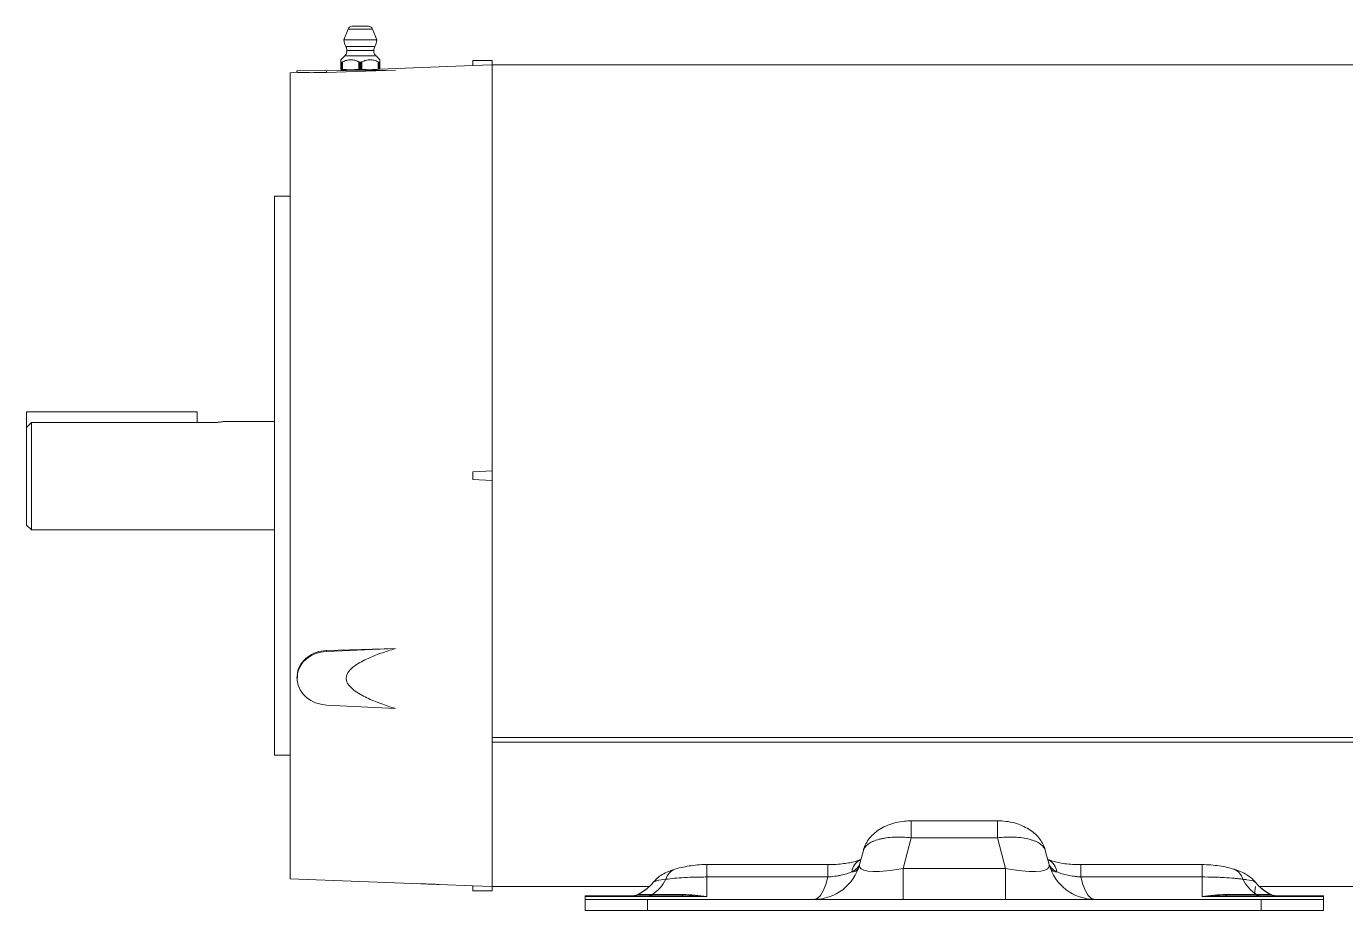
# Paper-space layout '_Back' of a CAD drawing. Header units: inches. Extents: x -6.2 to 11.6, y -3.6 to 3.6.
# Drawn here: x -6.25 to 4.37, y -3.5 to 3.62 of the extents above; entities that cross this region are included whole.
import ezdxf

# ---------------------------------------------------------------- set-up
doc = ezdxf.new("R2010")
doc.units = ezdxf.units.IN
doc.header["$MEASUREMENT"] = 0

psp = doc.layouts.new('_Back')

# ---------------------------------------------------------------- linework, layer by layer
at = {"color": 7, "linetype": 'Continuous', "lineweight": 15}
for p, q in [((-3.659, 3.594), (-3.693, 3.507)), ((-3.693, 3.507), (-3.427, 3.507)), ((-3.461, 3.594), (-3.659, 3.594)), ((-3.427, 3.507), (-3.461, 3.594)), ((-3.676, 3.453), (-3.444, 3.453)), ((-3.452, 3.422), (-3.668, 3.422)), ((-3.686, 3.378), (-3.716, 3.347)), ((-3.716, 3.33), (-3.716, 3.271)), ((-3.711, 3.328), (-3.714, 3.328)), ((-3.714, 3.271), (-3.714, 3.328)), ((-3.711, 3.328), (-3.711, 3.271)), ((-3.704, 3.271), (-3.704, 3.33)), ((-3.434, 3.378), (-3.686, 3.378)), ((-3.573, 3.33), (-3.573, 3.271)), ((-3.557, 3.328), (-3.563, 3.328)), ((-3.563, 3.271), (-3.563, 3.328)), ((-3.557, 3.328), (-3.557, 3.271)), ((-3.547, 3.271), (-3.547, 3.33)), ((-3.404, 3.347), (-3.434, 3.378)), ((-3.416, 3.33), (-3.416, 3.271)), ((-3.406, 3.328), (-3.409, 3.328)), ((-3.409, 3.271), (-3.409, 3.328)), ((-3.406, 3.328), (-3.406, 3.271)), ((-3.404, 3.271), (-3.404, 3.33)), ((-2.656, 3.3), (-3.404, 3.271)), ((-2.656, 3.3), (-2.656, 3.34)), ((-2.656, 3.34), (-2.5, 3.34)), ((-2.5, 3.306), (-2.656, 3.3)), ((-2.5, -3.34), (-2.5, 3.34)), ((4.75, 3.306), (-2.5, 3.306)), ((-4.066, 3.246), (-4.125, 3.243)), ((-4.125, 3.243), (-4.125, -3.243)), ((-4.07, 3.257), (-3.277, 3.264)), ((-4.07, 3.257), (-4.07, 3.245)), ((-3.277, 3.264), (-3.833, 3.245)), ((-3.833, 3.245), (-3.833, 3.26)), ((-3.716, 3.267), (-3.704, 3.265)), ((-3.711, 3.271), (-3.714, 3.271)), ((-3.704, 3.265), (-3.503, 3.265)), ((-3.557, 3.271), (-3.563, 3.271)), ((-3.56, 3.265), (-3.56, 3.271)), ((-3.409, 3.271), (-3.406, 3.271)), ((-4.125, 2.249), (-4.25, 2.249)), ((-4.25, 2.249), (-4.25, -2.249)), ((-6.247, -0.397), (-6.247, 0.514)), ((-4.872, 0.514), (-6.247, 0.514)), ((-6.207, 0.427), (-4.747, 0.427)), ((-6.207, 0.427), (-6.207, -0.437)), ((-4.872, 0.427), (-4.872, 0.514)), ((-4.25, 0.437), (-4.653, 0.437)), ((-2.5, 0.038), (-2.656, 0.03)), ((-2.656, 0.03), (-2.656, -0.03)), ((-2.656, -0.03), (-2.5, -0.038)), ((-6.247, -0.397), (-6.207, -0.437)), ((-6.207, -0.437), (-4.25, -0.437)), ((-3.833, -1.406), (-3.277, -1.391)), ((-3.277, -1.391), (-3.833, -1.414)), ((-3.833, -1.406), (-3.833, -1.414)), ((-4.07, -1.623), (-4.07, -1.629)), ((-3.833, -1.846), (-3.277, -1.874)), ((4.75, -2.106), (-2.5, -2.106)), ((4.75, -2.106), (-2.5, -2.106)), ((4.75, -2.144), (-2.5, -2.144)), ((-4.25, -2.249), (-4.125, -2.249)), ((1.567, -2.777), (0.873, -2.777)), ((0.873, -2.915), (0.808, -3.16)), ((1.567, -2.915), (0.873, -2.915)), ((1.632, -3.16), (1.567, -2.915)), ((0.457, -3.129), (0.488, -3.016)), ((1.952, -3.016), (1.983, -3.129)), ((0.201, -3.13), (-0.773, -3.13)), ((-0.773, -3.13), (-0.773, -3.386)), ((0.808, -3.41), (0.808, -3.16)), ((0.808, -3.16), (1.632, -3.16)), ((1.632, -3.41), (1.632, -3.16)), ((3.213, -3.13), (2.239, -3.13)), ((3.213, -3.386), (3.213, -3.13)), ((-4.125, -3.243), (-3.073, -3.284)), ((-2.927, -3.29), (-2.656, -3.3)), ((0.201, -3.229), (-0.773, -3.229)), ((3.213, -3.229), (2.239, -3.229)), ((-2.656, -3.3), (-2.5, -3.306)), ((-2.656, -3.3), (-2.656, -3.34)), ((-2.5, -3.34), (-2.656, -3.34)), ((-2.5, -3.306), (-1.235, -3.306)), ((-1.75, -3.38), (-0.978, -3.38)), ((-1.75, -3.38), (-1.75, -3.5)), ((-0.773, -3.386), (-1.75, -3.386)), ((4.19, -3.386), (3.213, -3.386)), ((3.418, -3.38), (4.19, -3.38)), ((3.675, -3.306), (4.75, -3.306)), ((4.19, -3.38), (4.19, -3.5)), ((-1.75, -3.41), (4.19, -3.41)), ((-1.75, -3.5), (4.19, -3.5)), ((-1.25, -3.41), (-1.25, -3.5)), ((3.69, -3.41), (3.69, -3.5))]:
    psp.add_line(p, q, dxfattribs=at)
at = {"color": 8, "linetype": 'Continuous', "lineweight": 15}
for p, q in [((0.873, -2.777), (0.873, -2.915)), ((1.567, -2.915), (1.567, -2.777)), ((0.201, -3.13), (0.201, -3.229)), ((0.462, -3.112), (0.453, -3.138)), ((1.987, -3.138), (1.978, -3.112)), ((2.239, -3.229), (2.239, -3.13))]:
    psp.add_line(p, q, dxfattribs=at)
at = {"color": 7, "linetype": 'Continuous', "lineweight": 15, "flags": 128}
for points in [[(-3.833, -1.414), (-3.877, -1.419), (-3.92, -1.431), (-3.959, -1.449), (-3.993, -1.473), (-4.023, -1.502), (-4.045, -1.535), (-4.061, -1.571), (-4.069, -1.609), (-4.069, -1.648), (-4.061, -1.686), (-4.045, -1.722), (-4.023, -1.756), (-3.993, -1.785), (-3.959, -1.809), (-3.92, -1.828), (-3.877, -1.84), (-3.833, -1.846)], [(0.457, -3.129), (0.458, -3.147), (0.469, -3.163), (0.492, -3.175), (0.525, -3.183), (0.568, -3.186), (0.619, -3.186), (0.677, -3.181), (0.74, -3.173), (0.808, -3.16)], [(1.632, -3.16), (1.7, -3.173), (1.763, -3.181), (1.821, -3.186), (1.872, -3.186), (1.915, -3.183), (1.948, -3.175), (1.971, -3.163), (1.982, -3.147), (1.983, -3.129)], [(0.09, -3.41), (0.117, -3.402), (0.142, -3.379), (0.165, -3.341), (0.185, -3.291), (0.201, -3.229)], [(2.35, -3.41), (2.323, -3.402), (2.298, -3.379), (2.275, -3.341), (2.255, -3.291), (2.239, -3.229)]]:
    psp.add_lwpolyline(points, dxfattribs=at)
at = {"color": 8, "linetype": 'Continuous', "lineweight": 15}
for centre, radius, start, end in [((-0.991, -3.273), 0.113, 109.4812, 167.1099), ((0.521, -3.204), 0.127, 117.1449, 172.691), ((1.921, -3.203), 0.125, 6.8081, 63.3873), ((3.431, -3.273), 0.113, 12.9004, 70.3595)]:
    psp.add_arc(centre, radius, start, end, dxfattribs=at)
at = {"color": 7, "linetype": 'Continuous', "lineweight": 15}
for centre, radius, start, end in [((0.09, -3.03), 0.38, 270, 345), ((0.397, -3.129), 0.0593, 267.0013, 327.8261), ((0.43, -3.121), 0.0289, 325.0971, 344.7867), ((2.35, -3.03), 0.38, 195, 270), ((2.01, -3.121), 0.0289, 195.2133, 214.9029), ((2.043, -3.129), 0.0593, 212.1739, 272.9987), ((-1.496, -3.03), 0.38, 296.8549, 320.5511), ((-1.395, -3.097), 0.33, 303.8246, 332.8064), ((3.835, -3.097), 0.33, 207.1936, 236.1754), ((3.936, -3.03), 0.38, 219.09, 243.6378), ((-1.368, -3.29), 0.09, 270.0002, 298.7065), ((-1.496, -3.03), 0.38, 296.3193, 313.4874), ((-1.242, -3.324), 0.0562, 270.4567, 303.4539), ((-0.98, -3.362), 0.0182, 276.6704, 331.2824), ((3.42, -3.362), 0.0182, 208.7176, 263.3296), ((3.682, -3.324), 0.0562, 236.5461, 269.5433), ((3.936, -3.03), 0.38, 226.5126, 243.0273), ((3.808, -3.29), 0.09, 241.1892, 269.9998)]:
    psp.add_arc(centre, radius, start, end, dxfattribs=at)
for points, knots in [([(-3.626, 3.616), (-3.632, 3.616), (-3.64, 3.614), (-3.652, 3.606), (-3.656, 3.6), (-3.659, 3.594)], [0, 0, 0, 0, 0.5, 0.5, 1, 1, 1, 1]), ([(-3.494, 3.616), (-3.494, 3.616), (-3.495, 3.616), (-3.499, 3.616), (-3.502, 3.616), (-3.513, 3.616), (-3.52, 3.616), (-3.538, 3.616), (-3.549, 3.616), (-3.571, 3.616), (-3.582, 3.616), (-3.6, 3.616), (-3.607, 3.616), (-3.618, 3.616), (-3.621, 3.616), (-3.625, 3.616), (-3.626, 3.616), (-3.626, 3.616)], [0, 0, 0, 0, 0.125, 0.125, 0.25, 0.25, 0.375, 0.375, 0.5, 0.5, 0.625, 0.625, 0.75, 0.75, 0.875, 0.875, 1, 1, 1, 1]), ([(-3.494, 3.616), (-3.488, 3.616), (-3.48, 3.614), (-3.468, 3.606), (-3.464, 3.6), (-3.461, 3.594)], [0, 0, 0, 0, 0.5, 0.5, 1, 1, 1, 1]), ([(-3.686, 3.378), (-3.68, 3.383), (-3.676, 3.39), (-3.669, 3.405), (-3.668, 3.414), (-3.668, 3.422)], [0, 0, 0, 0, 0.5, 0.5, 1, 1, 1, 1]), ([(-3.434, 3.378), (-3.44, 3.383), (-3.444, 3.39), (-3.451, 3.405), (-3.452, 3.414), (-3.452, 3.422)], [0, 0, 0, 0, 0.5, 0.5, 1, 1, 1, 1]), ([(-3.716, 3.346), (-3.716, 3.344), (-3.716, 3.343), (-3.716, 3.332), (-3.716, 3.33)], [0, 0, 0, 0, 0.758823, 1, 1, 1, 1]), ([(-3.704, 3.33), (-3.693, 3.335), (-3.683, 3.339), (-3.666, 3.344), (-3.661, 3.345), (-3.65, 3.347), (-3.644, 3.347), (-3.627, 3.347), (-3.616, 3.346), (-3.594, 3.34), (-3.583, 3.335), (-3.573, 3.33)], [0, 0, 0, 0, 0.25, 0.25, 0.375, 0.375, 0.5, 0.5, 0.75, 0.75, 1, 1, 1, 1]), ([(-3.547, 3.33), (-3.537, 3.335), (-3.526, 3.339), (-3.51, 3.344), (-3.504, 3.345), (-3.493, 3.347), (-3.487, 3.347), (-3.47, 3.347), (-3.459, 3.346), (-3.437, 3.34), (-3.427, 3.335), (-3.416, 3.33)], [0, 0, 0, 0, 0.25, 0.25, 0.375, 0.375, 0.5, 0.5, 0.75, 0.75, 1, 1, 1, 1]), ([(-3.404, 3.33), (-3.404, 3.34), (-3.404, 3.351), (-3.404, 3.346), (-3.404, 3.346)], [0, 0, 0, 0, 0.914761, 1, 1, 1, 1]), ([(-3.833, 3.245), (-3.861, 3.244), (-3.917, 3.243), (-3.989, 3.243), (-4.042, 3.245), (-4.069, 3.246), (-4.067, 3.245), (-4.066, 3.245)], [0, 0, 0, 0, 0.221652, 0.443321, 0.665155, 0.887326, 1, 1, 1, 1]), ([(-3.503, 3.265), (-3.483, 3.266), (-3.465, 3.267), (-3.431, 3.269), (-3.416, 3.27), (-3.404, 3.271)], [0, 0, 0, 0, 0.5, 0.5, 1, 1, 1, 1]), ([(-4.653, 0.437), (-4.653, 0.437), (-4.654, 0.437), (-4.656, 0.437), (-4.658, 0.436), (-4.663, 0.435), (-4.666, 0.435), (-4.673, 0.434), (-4.677, 0.433), (-4.69, 0.431), (-4.7, 0.43), (-4.723, 0.428), (-4.735, 0.427), (-4.747, 0.427)], [0, 0, 0, 0, 0.125, 0.125, 0.25, 0.25, 0.375, 0.375, 0.5, 0.5, 0.75, 0.75, 1, 1, 1, 1]), ([(-4.066, -1.623), (-4.067, -1.611), (-4.069, -1.574), (-4.042, -1.516), (-3.99, -1.458), (-3.917, -1.416), (-3.861, -1.41), (-3.833, -1.406)], [0, 0, 0, 0, 0.109442, 0.331459, 0.55359, 0.775778, 1, 1, 1, 1]), ([(-3.277, -1.391), (-3.317, -1.403), (-3.357, -1.416), (-3.434, -1.443), (-3.473, -1.459), (-3.528, -1.485), (-3.546, -1.494), (-3.582, -1.514), (-3.599, -1.525), (-3.622, -1.543), (-3.63, -1.55), (-3.644, -1.564), (-3.65, -1.571), (-3.661, -1.587), (-3.666, -1.595), (-3.672, -1.613), (-3.674, -1.622), (-3.674, -1.64), (-3.672, -1.65), (-3.665, -1.667), (-3.66, -1.676), (-3.649, -1.691), (-3.642, -1.699), (-3.628, -1.712), (-3.621, -1.719), (-3.597, -1.737), (-3.58, -1.748), (-3.545, -1.769), (-3.527, -1.778), (-3.49, -1.796), (-3.471, -1.804), (-3.433, -1.82), (-3.414, -1.827), (-3.356, -1.848), (-3.317, -1.861), (-3.277, -1.874)], [0, 0, 0, 0, 0.125, 0.125, 0.25, 0.25, 0.3125, 0.3125, 0.375, 0.375, 0.40625, 0.40625, 0.4375, 0.4375, 0.46875, 0.46875, 0.5, 0.5, 0.53125, 0.53125, 0.5625, 0.5625, 0.59375, 0.59375, 0.625, 0.625, 0.6875, 0.6875, 0.75, 0.75, 0.8125, 0.8125, 0.875, 0.875, 1, 1, 1, 1]), ([(0.873, -2.778), (0.855, -2.778), (0.813, -2.779), (0.748, -2.79), (0.684, -2.811), (0.625, -2.84), (0.577, -2.875), (0.537, -2.916), (0.508, -2.961), (0.492, -2.996), (0.488, -3.015), (0.488, -3.016)], [0, 0, 0, 0, 0.1094573, 0.2464104, 0.3891332, 0.5245418, 0.6510158, 0.7693415, 0.8808781, 0.9903052, 1, 1, 1, 1]), ([(1.951, -3.016), (1.95, -3.012), (1.946, -2.99), (1.929, -2.956), (1.901, -2.913), (1.864, -2.875), (1.819, -2.843), (1.765, -2.815), (1.704, -2.793), (1.636, -2.78), (1.59, -2.778), (1.567, -2.777)], [0, 0, 0, 0, 0.0277688, 0.1329508, 0.2383212, 0.348746, 0.4637265, 0.5905309, 0.7249948, 0.8636881, 1, 1, 1, 1]), ([(0.873, -2.915), (0.85, -2.912), (0.826, -2.91), (0.792, -2.908), (0.78, -2.908), (0.758, -2.908), (0.746, -2.908), (0.713, -2.91), (0.692, -2.912), (0.662, -2.916), (0.652, -2.918), (0.633, -2.922), (0.624, -2.924), (0.597, -2.931), (0.581, -2.936), (0.56, -2.946), (0.553, -2.949), (0.54, -2.956), (0.534, -2.96), (0.518, -2.971), (0.509, -2.98), (0.495, -2.997), (0.49, -3.006), (0.488, -3.016)], [0, 0, 0, 0, 0.125, 0.125, 0.1875, 0.1875, 0.25, 0.25, 0.375, 0.375, 0.4375, 0.4375, 0.5, 0.5, 0.625, 0.625, 0.6875, 0.6875, 0.75, 0.75, 0.875, 0.875, 1, 1, 1, 1]), ([(1.952, -3.016), (1.95, -3.006), (1.945, -2.997), (1.935, -2.984), (1.931, -2.98), (1.922, -2.972), (1.917, -2.967), (1.901, -2.956), (1.888, -2.949), (1.866, -2.939), (1.858, -2.937), (1.842, -2.931), (1.834, -2.928), (1.807, -2.921), (1.788, -2.918), (1.748, -2.912), (1.727, -2.91), (1.683, -2.908), (1.66, -2.908), (1.614, -2.91), (1.59, -2.912), (1.567, -2.915)], [0, 0, 0, 0, 0.125, 0.125, 0.1875, 0.1875, 0.25, 0.25, 0.375, 0.375, 0.4375, 0.4375, 0.5, 0.5, 0.625, 0.625, 0.75, 0.75, 0.875, 0.875, 1, 1, 1, 1]), ([(-1.029, -3.167), (-1.051, -3.174), (-1.091, -3.187), (-1.14, -3.215), (-1.177, -3.242), (-1.195, -3.264), (-1.202, -3.272)], [0, 0, 0, 0, 0.338062, 0.609511, 0.84883, 1, 1, 1, 1]), ([(-0.773, -3.13), (-0.78, -3.13), (-0.811, -3.129), (-0.865, -3.134), (-0.931, -3.143), (-0.987, -3.154), (-1.017, -3.164), (-1.029, -3.167)], [0, 0, 0, 0, 0.081505, 0.336035, 0.586409, 0.846467, 1, 1, 1, 1]), ([(0.462, -3.091), (0.461, -3.091), (0.453, -3.095), (0.43, -3.103), (0.391, -3.113), (0.342, -3.121), (0.285, -3.127), (0.237, -3.13), (0.209, -3.129), (0.201, -3.129)], [0, 0, 0, 0, 0.039477, 0.193287, 0.365409, 0.540111, 0.731356, 0.928502, 1, 1, 1, 1]), ([(0.453, -3.138), (0.451, -3.142), (0.448, -3.147), (0.44, -3.156), (0.435, -3.161), (0.421, -3.173), (0.409, -3.181), (0.394, -3.188)], [0, 0, 0, 0, 0.25, 0.25, 0.5, 0.5, 1, 1, 1, 1]), ([(2.239, -3.129), (2.227, -3.129), (2.194, -3.129), (2.14, -3.126), (2.082, -3.119), (2.033, -3.109), (1.997, -3.099), (1.983, -3.093), (1.978, -3.09)], [0, 0, 0, 0, 0.110386, 0.31568, 0.514486, 0.702843, 0.882511, 1, 1, 1, 1]), ([(2.046, -3.188), (2.032, -3.181), (2.019, -3.173), (2.004, -3.16), (2, -3.156), (1.992, -3.147), (1.989, -3.142), (1.987, -3.138)], [0, 0, 0, 0, 0.5, 0.5, 0.75, 0.75, 1, 1, 1, 1]), ([(3.469, -3.167), (3.451, -3.162), (3.414, -3.151), (3.352, -3.14), (3.284, -3.131), (3.237, -3.13), (3.213, -3.13)], [0, 0, 0, 0, 0.232114, 0.488769, 0.736572, 1, 1, 1, 1]), ([(3.64, -3.269), (3.631, -3.258), (3.61, -3.236), (3.572, -3.21), (3.527, -3.186), (3.492, -3.173), (3.471, -3.167), (3.469, -3.167)], [0, 0, 0, 0, 0.205643, 0.429228, 0.682613, 0.978912, 1, 1, 1, 1]), ([(-2.948, -3.289), (-2.955, -3.288), (-2.968, -3.288), (-2.992, -3.286), (-3.018, -3.286), (-3.041, -3.285), (-3.059, -3.284), (-3.071, -3.284), (-3.073, -3.284), (-3.073, -3.284)], [0, 0, 0, 0, 0.143917, 0.287833, 0.431761, 0.575588, 0.719303, 0.862963, 1, 1, 1, 1]), ([(-2.927, -3.29), (-2.927, -3.29), (-2.928, -3.29), (-2.936, -3.289), (-2.945, -3.289), (-2.948, -3.289)], [0, 0, 0, 0, 0.310465, 0.734393, 1, 1, 1, 1]), ([(-0.773, -3.229), (-0.789, -3.229), (-0.804, -3.23), (-0.835, -3.23), (-0.85, -3.23), (-0.895, -3.231), (-0.924, -3.233), (-0.981, -3.236), (-1.007, -3.238), (-1.057, -3.242), (-1.08, -3.245), (-1.101, -3.248)], [0, 0, 0, 0, 0.125, 0.125, 0.25, 0.25, 0.5, 0.5, 0.75, 0.75, 1, 1, 1, 1]), ([(0.394, -3.188), (0.388, -3.191), (0.382, -3.194), (0.368, -3.199), (0.361, -3.201), (0.339, -3.208), (0.323, -3.212), (0.298, -3.217), (0.29, -3.219), (0.272, -3.222), (0.264, -3.223), (0.237, -3.226), (0.219, -3.228), (0.201, -3.229)], [0, 0, 0, 0, 0.125, 0.125, 0.25, 0.25, 0.5, 0.5, 0.625, 0.625, 0.75, 0.75, 1, 1, 1, 1]), ([(2.239, -3.229), (2.23, -3.229), (2.221, -3.228), (2.203, -3.226), (2.194, -3.225), (2.167, -3.222), (2.15, -3.219), (2.117, -3.212), (2.101, -3.208), (2.072, -3.199), (2.058, -3.194), (2.046, -3.188)], [0, 0, 0, 0, 0.125, 0.125, 0.25, 0.25, 0.5, 0.5, 0.75, 0.75, 1, 1, 1, 1]), ([(3.541, -3.248), (3.53, -3.246), (3.519, -3.245), (3.496, -3.242), (3.484, -3.241), (3.447, -3.238), (3.421, -3.236), (3.379, -3.233), (3.364, -3.233), (3.335, -3.231), (3.32, -3.231), (3.275, -3.23), (3.244, -3.229), (3.213, -3.229)], [0, 0, 0, 0, 0.125, 0.125, 0.25, 0.25, 0.5, 0.5, 0.625, 0.625, 0.75, 0.75, 1, 1, 1, 1]), ([(-1.211, -3.371), (-1.178, -3.371), (-1.141, -3.371), (-1.089, -3.371), (-1.078, -3.371), (-1.057, -3.371), (-1.045, -3.371), (-1.011, -3.371), (-0.988, -3.371), (-0.964, -3.371)], [0, 0, 0, 0, 0.5, 0.5, 0.625, 0.625, 0.75, 0.75, 1, 1, 1, 1]), ([(-0.978, -3.38), (-0.944, -3.38), (-0.91, -3.381), (-0.841, -3.383), (-0.807, -3.385), (-0.773, -3.386)], [0, 0, 0, 0, 0.5, 0.5, 1, 1, 1, 1]), ([(-0.964, -3.371), (-0.932, -3.371), (-0.9, -3.373), (-0.837, -3.378), (-0.805, -3.382), (-0.773, -3.386)], [0, 0, 0, 0, 0.5, 0.5, 1, 1, 1, 1]), ([(3.404, -3.371), (3.372, -3.371), (3.34, -3.373), (3.277, -3.378), (3.245, -3.382), (3.213, -3.386)], [0, 0, 0, 0, 0.5, 0.5, 1, 1, 1, 1]), ([(3.418, -3.38), (3.384, -3.38), (3.35, -3.381), (3.281, -3.383), (3.247, -3.385), (3.213, -3.386)], [0, 0, 0, 0, 0.5, 0.5, 1, 1, 1, 1]), ([(3.404, -3.371), (3.452, -3.371), (3.497, -3.371), (3.559, -3.371), (3.579, -3.371), (3.617, -3.371), (3.634, -3.371), (3.651, -3.371)], [0, 0, 0, 0, 0.5, 0.5, 0.75, 0.75, 1, 1, 1, 1])]:
    psp.add_open_spline(points, degree=3, knots=knots, dxfattribs=at)
for points in [[(-3.693, 3.507), (-3.692, 3.488), (-3.686, 3.469), (-3.676, 3.453)], [(-3.427, 3.507), (-3.428, 3.488), (-3.434, 3.469), (-3.444, 3.453)], [(-3.668, 3.422), (-3.668, 3.432), (-3.671, 3.443), (-3.676, 3.453)], [(-3.452, 3.422), (-3.452, 3.432), (-3.449, 3.443), (-3.444, 3.453)], [(-3.714, 3.328), (-3.716, 3.328), (-3.716, 3.328), (-3.716, 3.33)], [(-3.704, 3.33), (-3.707, 3.328), (-3.709, 3.328), (-3.711, 3.328)], [(-3.563, 3.328), (-3.567, 3.328), (-3.57, 3.328), (-3.573, 3.33)], [(-3.547, 3.33), (-3.55, 3.328), (-3.553, 3.328), (-3.557, 3.328)], [(-3.409, 3.328), (-3.411, 3.328), (-3.413, 3.328), (-3.416, 3.33)], [(-3.404, 3.33), (-3.404, 3.328), (-3.404, 3.328), (-3.406, 3.328)], [(-3.714, 3.271), (-3.716, 3.271), (-3.716, 3.271), (-3.716, 3.271)], [(-3.711, 3.271), (-3.709, 3.271), (-3.707, 3.271), (-3.704, 3.271)], [(-3.573, 3.271), (-3.595, 3.268), (-3.638, 3.266), (-3.682, 3.268), (-3.704, 3.271)], [(-3.695, 3.261), (-3.698, 3.263), (-3.701, 3.264), (-3.704, 3.265)], [(-3.563, 3.271), (-3.566, 3.271), (-3.57, 3.271), (-3.573, 3.271)], [(-3.547, 3.271), (-3.55, 3.271), (-3.554, 3.271), (-3.557, 3.271)], [(-3.416, 3.271), (-3.438, 3.268), (-3.482, 3.266), (-3.525, 3.268), (-3.547, 3.271)], [(-3.409, 3.271), (-3.411, 3.271), (-3.413, 3.271), (-3.416, 3.271)], [(-3.404, 3.271), (-3.404, 3.271), (-3.404, 3.271), (-3.406, 3.271)], [(-6.247, 0.386), (-6.234, 0.4), (-6.221, 0.413), (-6.207, 0.427)], [(0.46, -3.121), (0.458, -3.127), (0.456, -3.132), (0.453, -3.138)], [(1.987, -3.138), (1.984, -3.132), (1.982, -3.127), (1.98, -3.121)]]:
    psp.add_open_spline(points, degree=3, dxfattribs=at)
at = {"color": 8, "linetype": 'Continuous', "lineweight": 15}
for points, knots in [([(-1.101, -3.248), (-1.128, -3.251), (-1.181, -3.258), (-1.195, -3.268), (-1.202, -3.272)], [0, 0, 0, 0, 0.509109, 1, 1, 1, 1]), ([(3.638, -3.272), (3.636, -3.269), (3.633, -3.262), (3.592, -3.254), (3.552, -3.249), (3.541, -3.248)], [0, 0, 0, 0, 0.278545, 0.790721, 1, 1, 1, 1]), ([(-1.323, -3.371), (-1.325, -3.371), (-1.327, -3.371), (-1.309, -3.371), (-1.276, -3.371), (-1.235, -3.371), (-1.211, -3.371)], [0, 0, 0, 0, 0.169244, 0.404539, 0.646641, 1, 1, 1, 1]), ([(3.643, -3.306), (3.643, -3.307), (3.643, -3.318), (3.64, -3.334), (3.637, -3.353), (3.633, -3.366), (3.632, -3.369), (3.631, -3.371)], [0, 0, 0, 0, 0.022332, 0.268219, 0.514944, 0.761966, 1, 1, 1, 1]), ([(3.651, -3.371), (3.668, -3.371), (3.702, -3.371), (3.739, -3.371), (3.761, -3.371), (3.77, -3.371), (3.768, -3.371), (3.768, -3.371)], [0, 0, 0, 0, 0.242905, 0.492861, 0.734289, 0.983134, 1, 1, 1, 1])]:
    psp.add_open_spline(points, degree=3, knots=knots, dxfattribs=at)

doc.saveas('drawing.dxf')
